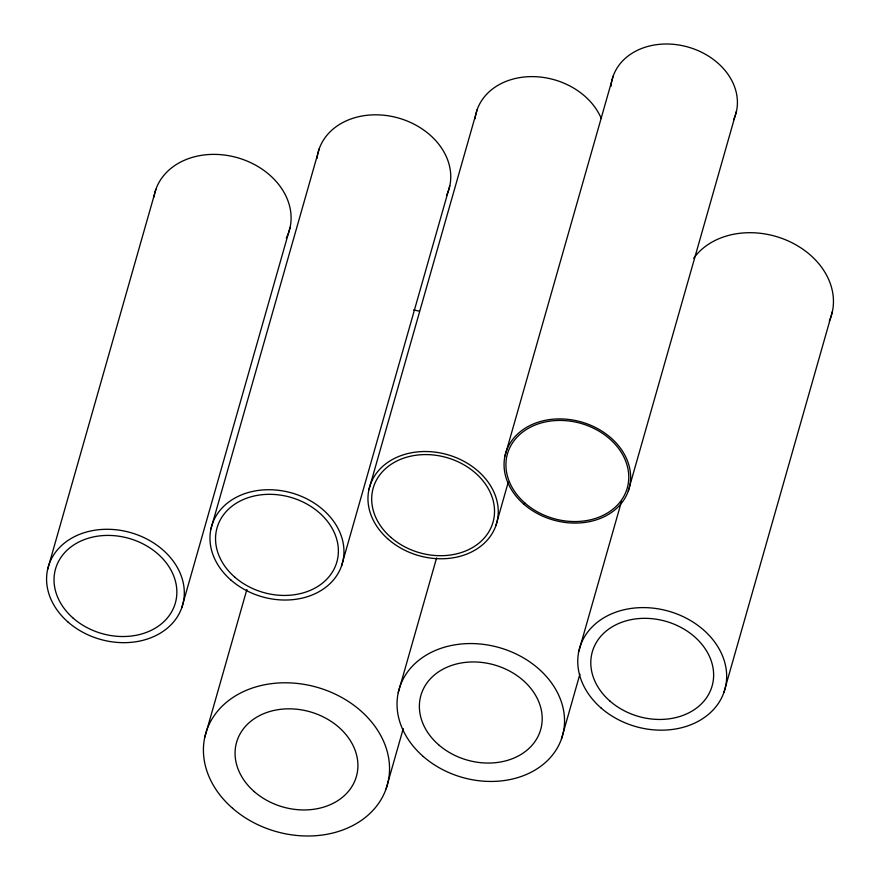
<?xml version="1.0" encoding="UTF-8"?>
<svg xmlns="http://www.w3.org/2000/svg" width="880" height="880" viewBox="0 0 880 880"><rect width="100%" height="100%" fill="white"/><g stroke="black" fill="none" stroke-linecap="round" stroke-linejoin="round"><path stroke-width="1.32" d="M47.553 569.679L155.903 189.288M181.764 607.75L290.114 227.359M210.914 529.023L319.22 148.775M204.754 737.374L246.873 589.523M341.495 566.071L449.801 185.823M368.896 489.731L477.169 109.637M398.233 692.692L436.59 557.964M386.111 788.832L403.26 728.607M504.966 456.027L613.184 76.076M495.847 525.756L508.255 482.185M578.831 651.277L621.5 501.446M628.287 491.018L736.505 111.067M561.451 738.991L579.887 674.234M723.91 692.439L832.392 311.597M413.644 309.958A94.38 74.976 15.9 0 1 419.001 311.113M693.671 258.28A75.504 59.983 15.9 0 1 789.195 241.395A75.504 59.983 15.9 0 1 829.323 321.002M317.009 158.477A67.958 53.988 15.9 0 1 398.497 118.041A67.958 53.988 15.9 0 1 446.567 195.305M153.934 196.999A69.839 55.484 15.9 0 1 239.448 158.301A69.839 55.484 15.9 0 1 286.286 238.139M475.046 118.8A66.066 52.481 15.9 0 1 531.839 76.615A66.066 52.481 15.9 0 1 601.282 118.536M610.995 86.273A64.185 50.985 15.9 0 1 687.269 46.827A64.185 50.985 15.9 0 1 733.579 119.779M232.573 808.28A94.38 74.976 15.9 0 0 387.024 786.027A94.38 74.976 15.9 0 0 269.852 683.87A94.38 74.976 15.9 0 0 232.573 808.28M254.309 791.659A62.293 49.489 15.9 0 0 356.246 776.974A62.293 49.489 15.9 0 0 278.905 709.544A62.293 49.489 15.9 0 0 254.309 791.659M423.269 756.503A84.942 67.485 15.9 0 0 562.276 736.472A84.942 67.485 15.9 0 0 456.808 644.534A84.942 67.485 15.9 0 0 423.269 756.503M438.603 744.766A62.293 49.489 15.9 0 0 540.54 730.081A62.293 49.489 15.9 0 0 463.21 662.662A62.293 49.489 15.9 0 0 438.603 744.766M601.084 707.993A75.504 59.983 15.9 0 0 724.647 690.195A75.504 59.983 15.9 0 0 630.905 608.465A75.504 59.983 15.9 0 0 601.084 707.993M610.027 701.151A62.293 49.489 15.9 0 0 711.975 686.466A62.293 49.489 15.9 0 0 634.634 619.047A62.293 49.489 15.9 0 0 610.027 701.151M230.945 580.074A67.958 53.988 15.9 0 0 342.155 564.047A67.958 53.988 15.9 0 0 257.785 490.501A67.958 53.988 15.9 0 0 230.945 580.074M234.773 577.137A62.293 49.489 15.9 0 0 336.721 562.452A62.293 49.489 15.9 0 0 259.38 495.033A62.293 49.489 15.9 0 0 234.773 577.137M68.145 622.149A69.839 55.484 15.9 0 0 182.446 605.682A69.839 55.484 15.9 0 0 95.722 530.09A69.839 55.484 15.9 0 0 68.145 622.149M73.26 618.233A62.293 49.489 15.9 0 0 175.197 603.548A62.293 49.489 15.9 0 0 97.856 536.129A62.293 49.489 15.9 0 0 73.26 618.233M388.377 539.363A66.066 52.481 15.9 0 0 496.496 523.787A66.066 52.481 15.9 0 0 414.469 452.276A66.066 52.481 15.9 0 0 388.377 539.363M390.929 537.416A62.293 49.489 15.9 0 0 492.866 522.72A62.293 49.489 15.9 0 0 415.525 455.301A62.293 49.489 15.9 0 0 390.929 537.416M523.886 504.24A64.185 50.985 15.9 0 0 628.914 489.104A64.185 50.985 15.9 0 0 549.23 419.639A64.185 50.985 15.9 0 0 523.886 504.24M525.162 503.261A62.293 49.489 15.9 0 0 627.099 488.576A62.293 49.489 15.9 0 0 549.758 421.146A62.293 49.489 15.9 0 0 525.162 503.261"/></g></svg>
